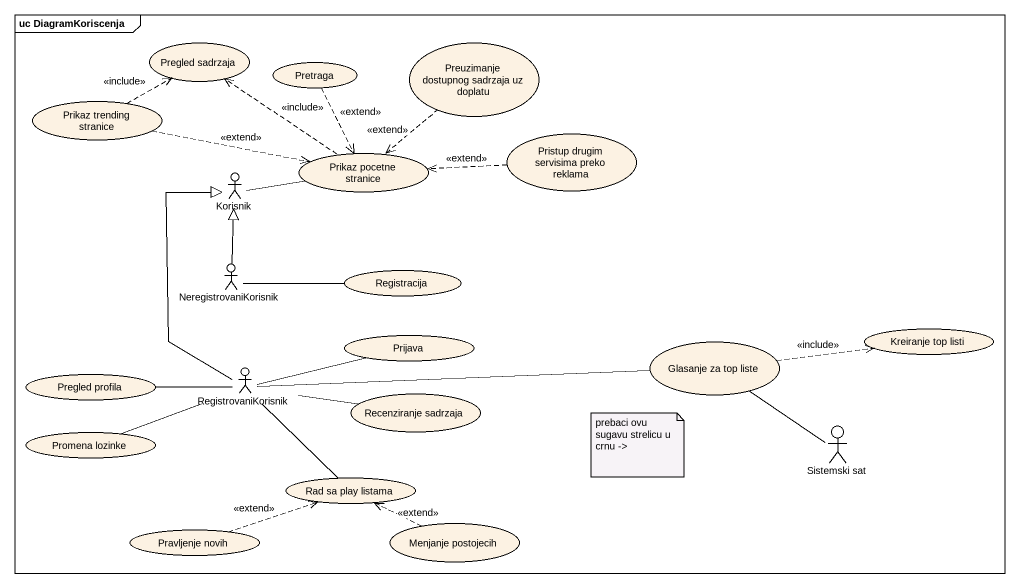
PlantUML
@startuml
mainframe uc DiagramKoriscenja
usecase "Pregled sadrzaja" as Pregled_sadrzaja
usecase "Preuzimanje dostupnog sadrzaja uz doplatu" as Preuzimanje_dostupnog
usecase Pretraga
usecase "Prikaz trending stranice" as Prikaz_trending_stranice
usecase "Pristup drugim servisima preko reklama" as Pristup_drugim_servisima
actor Korisnik
usecase "Prikaz pocetne stranice" as Prikaz_pocetne_stranice
actor NeregistrovaniKorisnik
usecase Registracija
usecase Prijava
usecase "Glasanje za top liste" as Glasanje_za_top_liste
usecase "Kreiranje top listi" as Kreiranje_top_listi
usecase "Pregled profila" as Pregled_profila
actor RegistrovaniKorisnik
usecase "Recenziranje sadrzaja" as Recenziranje_sadrzaja
actor "Sistemski sat" as Sistemski_sat
usecase "Promena lozinke" as Promena_lozinke
usecase "Rad sa play listama" as Rad_sa_play_listama
usecase "Pravljenje novih" as Pravljenje_novih
usecase "Menjanje postojecih" as Menjanje_postojecih
Preuzimanje_dostupnog ..> Prikaz_pocetne_stranice : <<extend>>
Pretraga ..> Prikaz_pocetne_stranice : <<extend>>
Prikaz_trending_stranice .right.> Pregled_sadrzaja : <<include>>
Prikaz_trending_stranice .right.> Prikaz_pocetne_stranice : <<extend>>
Pristup_drugim_servisima .left.> Prikaz_pocetne_stranice : <<extend>>
Korisnik -right- Prikaz_pocetne_stranice
Prikaz_pocetne_stranice .up.> Pregled_sadrzaja : <<include>>
NeregistrovaniKorisnik -up-|> Korisnik
NeregistrovaniKorisnik -right- Registracija
Glasanje_za_top_liste .right.> Kreiranje_top_listi : <<include>>
RegistrovaniKorisnik -up-|> Korisnik
RegistrovaniKorisnik -right- Prijava
RegistrovaniKorisnik -right- Glasanje_za_top_liste
RegistrovaniKorisnik -left- Pregled_profila
RegistrovaniKorisnik -right- Recenziranje_sadrzaja
RegistrovaniKorisnik -- Rad_sa_play_listama
Sistemski_sat -up- Glasanje_za_top_liste
Promena_lozinke -right- RegistrovaniKorisnik
Pravljenje_novih .right.> Rad_sa_play_listama : <<extend>>
Menjanje_postojecih .left.> Rad_sa_play_listama : <<extend>>
note as N1
  prebaci ovu sugavu strelicu u crnu ->
end note
@enduml
